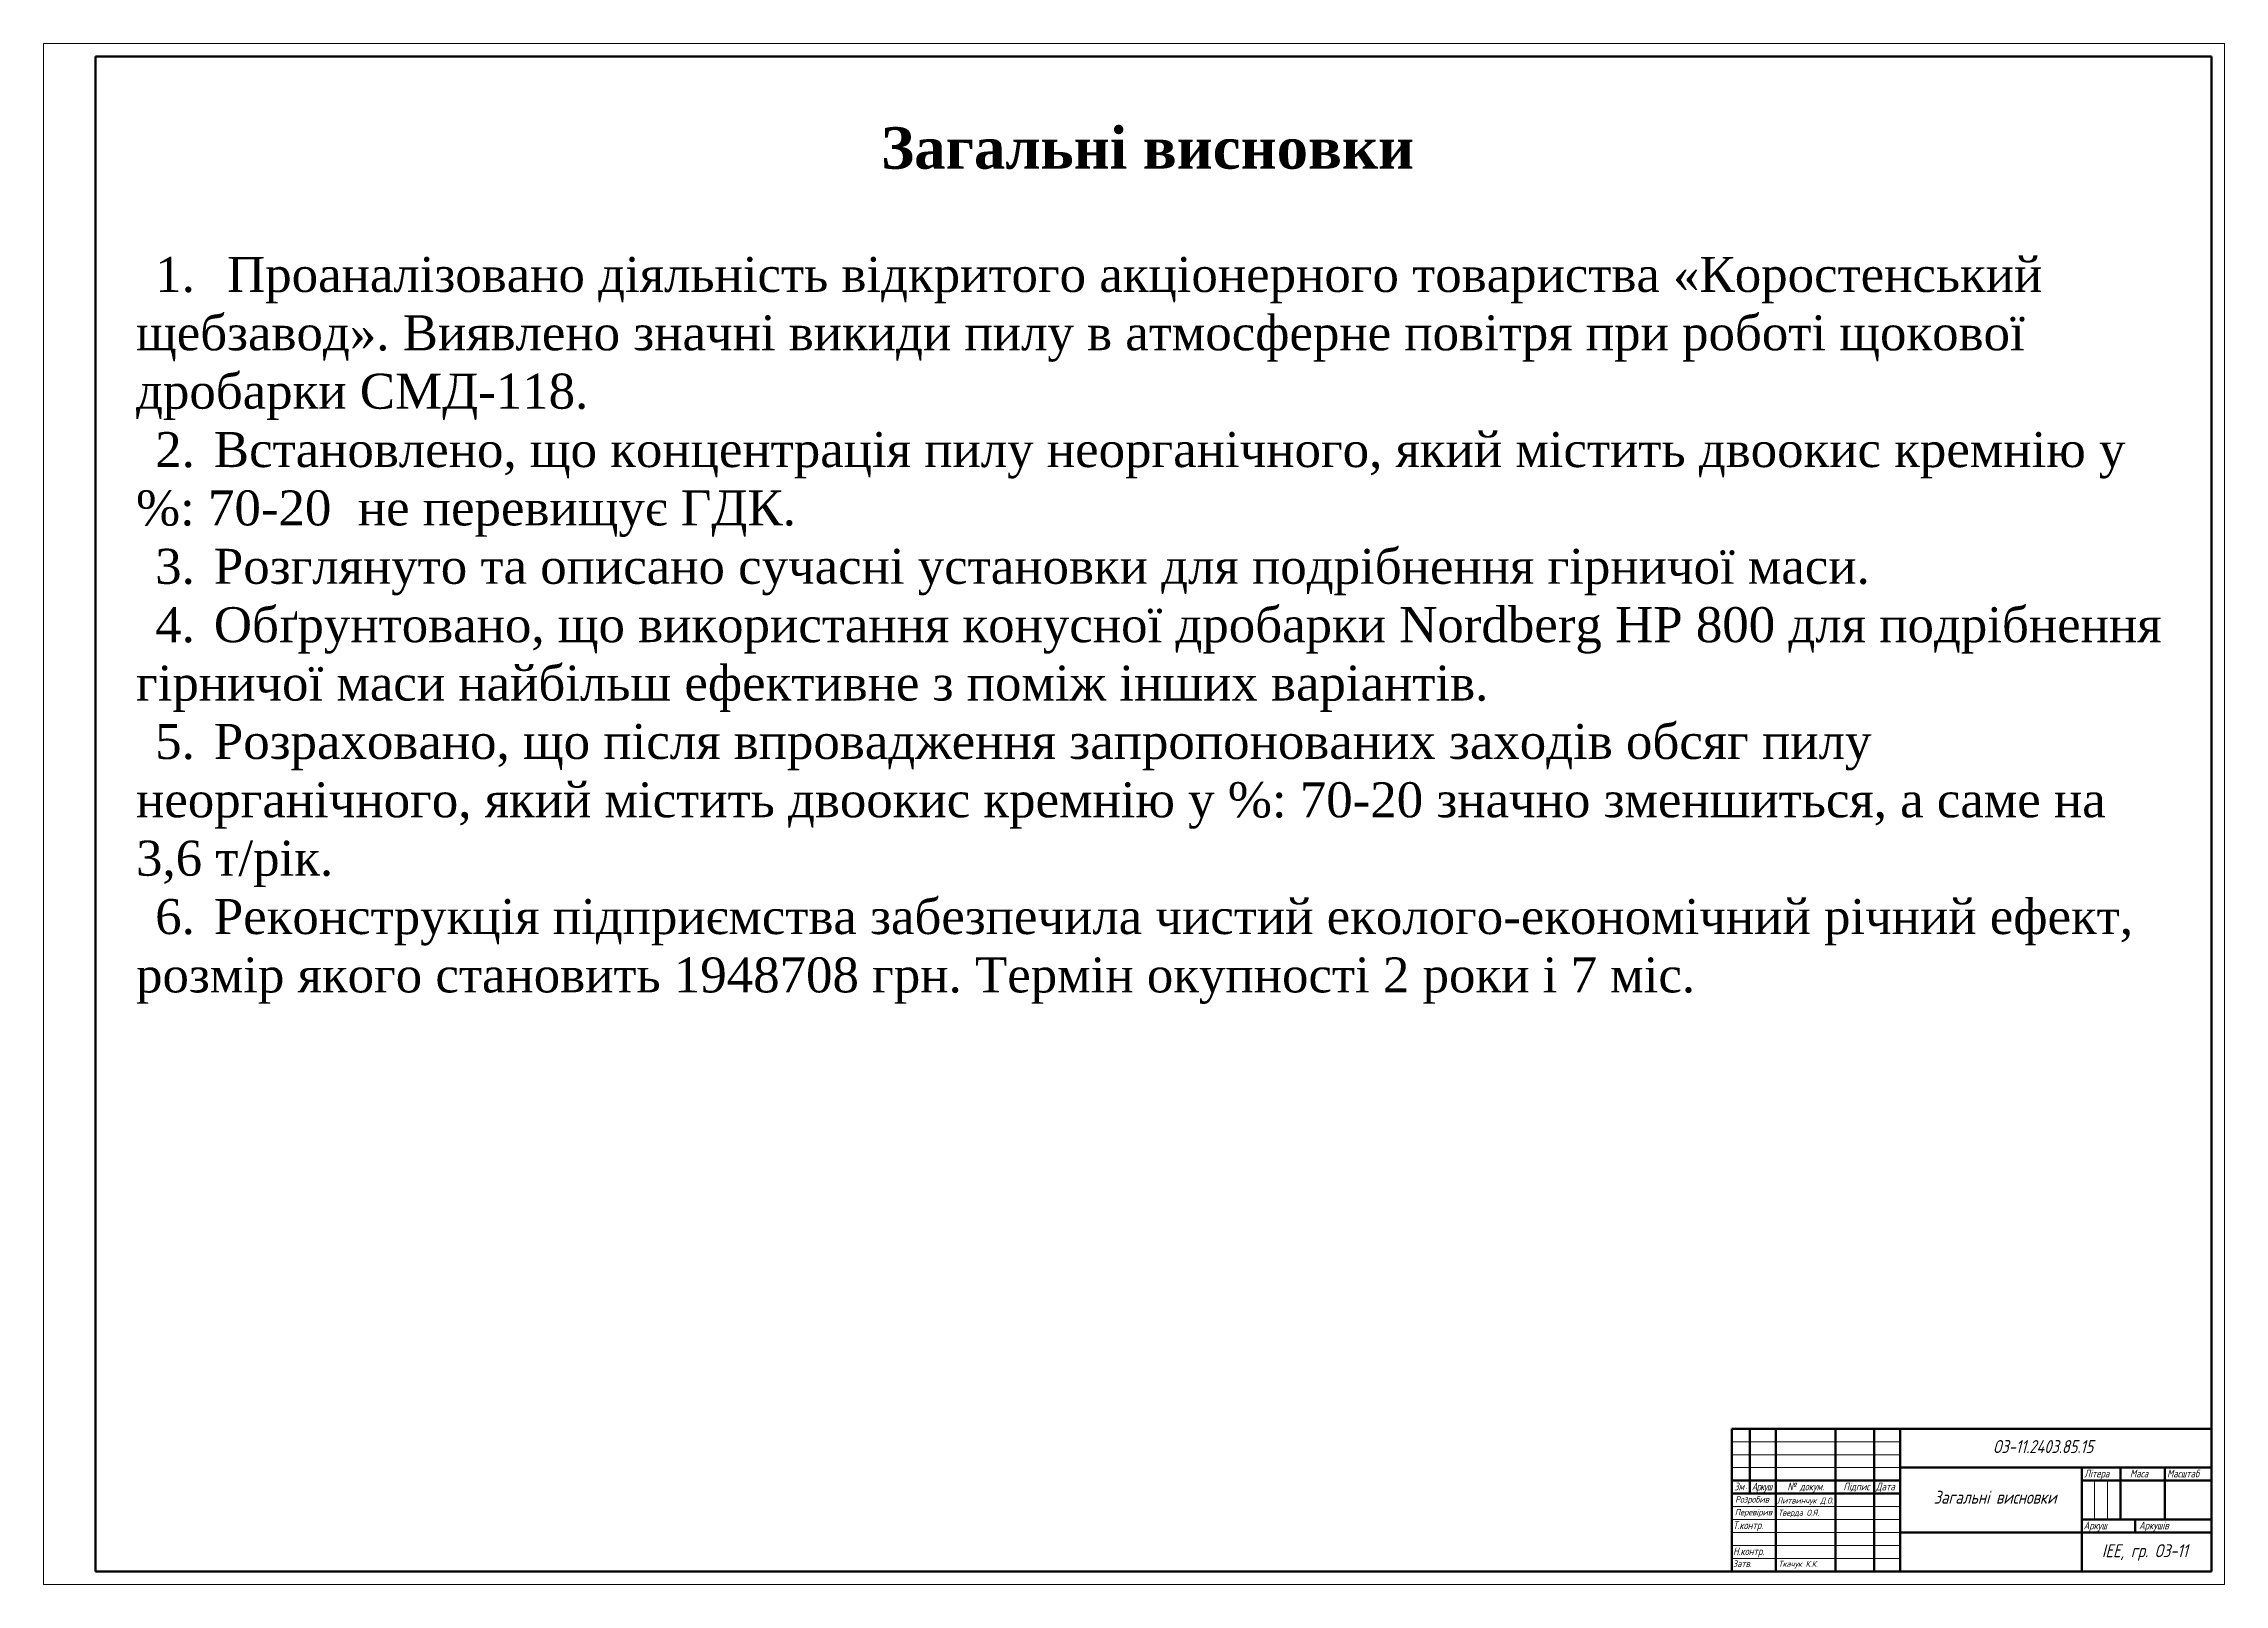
# Model space of a CAD drawing. Header units: millimetres. Extents: x 2024 to 2865, y 1521 to 2115.
import ezdxf

# ---------------------------------------------------------------- set-up
doc = ezdxf.new("R2010")
doc.units = ezdxf.units.MM
doc.linetypes.add('K5LT_BASIC', pattern=[0])
doc.linetypes.add('K5LT_THIN', pattern=[0])
doc.styles.add('KTEXTSTYLE', font='bgothl.ttf', dxfattribs={"width": 0.96, "height": 5})
doc.styles.get("Standard").update_dxf_attribs({"font": 'arial.ttf'})
doc.styles.add('стиль1', font='GOST_A.TTF', dxfattribs={"oblique": 15})

# ---------------------------------------------------------------- blocks, each defined once
blk = doc.blocks.new('U0')
at = {"color": 7, "linetype": 'K5LT_THIN', "lineweight": 18}
for p, q in [((0, 0), (0, 594)), ((0, 594), (841, 594)), ((841, 594), (841, 0)), ((651, 55), (716, 55)), ((651, 50), (716, 50)), ((651, 45), (716, 45)), ((790.96, 25), (790.96, 40)), ((795.98, 25), (795.98, 40)), ((651, 30), (716, 30)), ((651, 25), (716, 25)), ((651, 20), (716, 20)), ((651, 15), (716, 15)), ((651, 10), (716, 10)), ((841, 0), (0, 0))]:
    blk.add_line(p, q, dxfattribs=at)
at = {"color": 7, "linetype": 'K5LT_BASIC', "lineweight": 60}
for p, q in [((20, 5), (20, 589)), ((20, 589), (836, 589)), ((836, 589), (836, 5)), ((651, 60), (836, 60)), ((651, 5), (651, 60)), ((658, 35), (658, 60)), ((668, 5), (668, 60)), ((691, 5), (691, 60)), ((706, 5), (706, 60)), ((716, 5), (716, 60)), ((716, 45), (836, 45)), ((786, 5), (786, 45)), ((801, 25), (801, 45)), ((818, 25), (818, 45)), ((651, 40), (716, 40)), ((651, 35), (716, 35)), ((786, 40), (801, 40)), ((801, 40), (836, 40)), ((716, 20), (786, 20)), ((786, 25), (836, 25)), ((786, 20), (836, 20)), ((806.57, 20), (806.57, 25)), ((836, 5), (20, 5))]:
    blk.add_line(p, q, dxfattribs=at)
at = {"color": 7, "insert": (8.77, 258.85), "char_height": 2.5, "attachment_point": 1, "rotation": 90, "style": 'KTEXTSTYLE'}
blk.add_mtext('\\H3.5;\\W0.965;\\Q15;\\Q15; ', dxfattribs=at)
at = {"color": 7, "attachment_point": 1, "style": 'стиль1'}
for s, insert, char_height in [('Літера', (786.98, 44.23), 3), ('Маса', (804.6, 44.23), 3), ('Масштаб', (818.89, 44.25), 3), ('Зм', (651.95, 39.23), 3), ('Розробив', (652.31, 34.02), 2.5), ('.', (656.4, 39.23), 2.5), ('{\\T0.85;Аркуш}', (658.71, 39.23), 3), ('№ докум.', (672.45, 39.23), 3), ('Підпис', (694.08, 39.23), 3), ('Дата', (706.62, 39.23), 3), ('Перевірив', (652.19, 29.09), 2.5), ('Т.контр.', (651.5, 24.28), 3), ('Аркуш', (786.72, 24.23), 3), ('Аркушів', (808.08, 24.23), 3), ('Затв.', (651.5, 9.23), 2.5), ('Н.контр.', (651.5, 14.25), 3)]:
    blk.add_mtext(s, dxfattribs=dict(at, insert=insert, char_height=char_height))

msp = doc.modelspace()

# ---------------------------------------------------------------- block references
msp.add_blockref('U0', (2023.88, 1521.42))

# ---------------------------------------------------------------- texts
at = {"insert": (2059.53, 2083.2), "char_height": 2.5, "attachment_point": 1}
msp.add_mtext_dynamic_manual_height_columns('\\pi287.34;{\\fTimes New Roman|b1|i0|c204|p18;\\H6.4x;Загальні висновки\\P\\pi7.3855;\\H1.9921x; \\H0.43923x;\\P\\fTimes New Roman|b0|i0|c204|p18;\\H0.96429x;1.^I Проаналізовано діяльність відкритого акціонерного товариства «Коростенський \\H1.7321x; \\H0.57735x;\\P\\pi0;щебзавод». Виявлено значні викиди пилу в атмосферне повітря при роботі щокової \\H1.9082x; \\H0.52404x;\\Pдробарки СМД-118. \\H1.8495x; \\H0.54068x;\\P\\pi7.3855;2.^IВстановлено, що концентрація пилу неорганічного, який містить двоокис кремнію у \\H1.8691x; \\H0.53502x;\\P\\pi0;%: 70-20  не перевищує ГДК.\\H1.8373x; \\H0.54427x;\\P\\pi7.3855;3.^IРозглянуто та описано сучасні установки для подрібнення гірничої маси.\\H1.8511x; \\H0.54023x;\\P4.^IОбґрунтовано, що використання конусної дробарки Nordberg HP 800 для подрібнення \\H1.8686x; \\H0.53517x;\\P\\pi0;гірничої маси найбільш ефективне з поміж інших варіантів.\\H1.8627x; \\H0.53685x;\\P\\pi7.3855;5.^IРозраховано, що після впровадження запропонованих заходів обсяг пилу \\H1.8647x; \\H0.53629x;\\P\\pi0;неорганічного, який містить двоокис кремнію у %: 70-20 значно зменшиться, а саме на \\H1.864x; \\H0.53647x;\\P3,6 т/рік.\\H1.8642x; \\H0.53641x;\\P\\pi7.3855;6.^IРеконструкція підприємства забезпечила чистий еколого-економічний річний ефект, \\H1.8642x; \\H0.53643x;\\P\\pi0;розмір якого становить 1948708 грн. Термін окупності 2 роки і 7 міс.\\H1.8642x; \\H0.53642x;\\P}', width=767.3555, gutter_width=12.5, heights=[524.7], dxfattribs=at)
at = {"attachment_point": 1, "style": 'стиль1'}
for s, width, heights, insert, char_height in [('ОЗ-11.2403.85.15', 58.5554, [0], (2775.69, 1577.05), 5), ('Загальні висновки', 49.7974, [0], (2752.77, 1557.51), 5), ('Литвинчук Д.О.', 24.6868, [6.09], (2692.33, 1554.89), 2.3), ('Тверда О.Я.', 22.865, [0], (2692.8, 1550.21), 2.3), ('ІЕЕ, гр. ОЗ-11', 49.7974, [0], (2817.67, 1536.9), 5), ('Ткачук К.К.', 23.0241, [0], (2692.9, 1530.49), 2.3)]:
    msp.add_mtext_dynamic_manual_height_columns(s, width=width, gutter_width=12.5, heights=heights, dxfattribs=dict(at, insert=insert, char_height=char_height))

doc.saveas('drawing.dxf')
